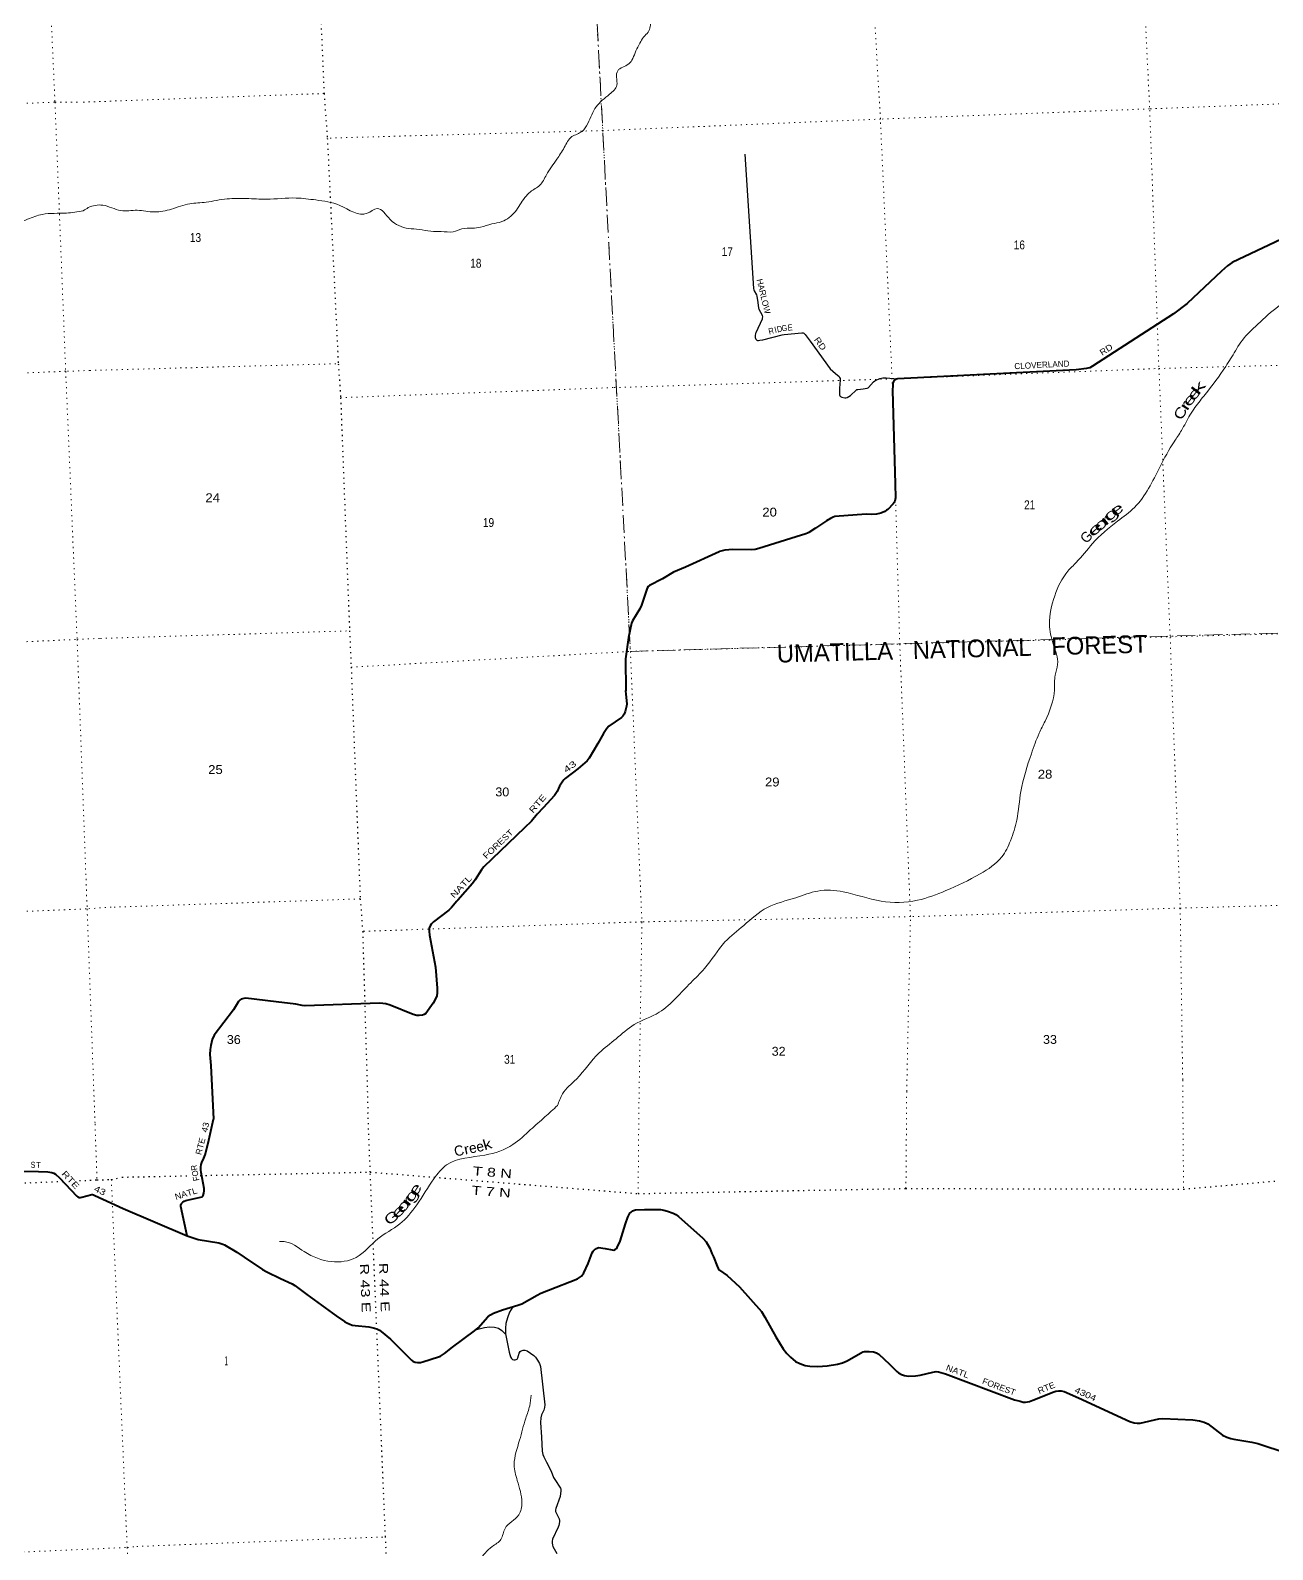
# Model space of a CAD drawing. Header units: feet. Extents: x 757852 to 1040949, y -536576 to -344549.
# Drawn here: x 919368 to 943844, y -493534 to -463597 of the extents above; entities that cross this region are included whole.
import ezdxf
from ezdxf.enums import TextEntityAlignment as Align

# ---------------------------------------------------------------- set-up
doc = ezdxf.new("R2010")
doc.units = ezdxf.units.FT
doc.header["$LTSCALE"] = 70
doc.linetypes.add('DOT_DASHED', pattern=[7.7, 5, -1.2, 0.3, -1.2])
doc.linetypes.add('DOTTED', pattern=[1.5, 0.3, -1.2])
for name, color, linetype, lineweight in [('26', 7, 'Continuous', 40), ('29', 7, 'Continuous', 25), ('39', 7, 'Continuous', 13), ('44', 7, 'DOT_DASHED', 13), ('6', 7, 'DOTTED', 25), ('7', 7, 'DOTTED', 13)]:
    doc.layers.add(name, color=color, linetype=linetype, lineweight=lineweight)
for name, color, linetype in [('27', 7, 'Continuous'), ('30', 7, 'Continuous'), ('41', 7, 'Continuous')]:
    doc.layers.add(name, color=color, linetype=linetype)

msp = doc.modelspace()

# ---------------------------------------------------------------- linework, layer by layer
at = {"layer": '26'}
msp.add_line((921197.19, -486812.44), (922454.05, -487352.04), dxfattribs=at)
for points in [[(945100.76, -467198.48), (943045.19, -468167.9), (942952.83, -468236.84), (942835.51, -468344.67), (942161.28, -468978.69), (941890.12, -469181.34), (940298.08, -470215.55), (940244.85, -470243.28), (940204.7, -470255.33), (940176.6, -470261.36), (939976.86, -470283.13), (936451.54, -470461.23), (936426.31, -470466.84), (936414.53, -470473.48), (936395.33, -470489.35), (936383.11, -470503.71), (936374.35, -470518.83), (936369.12, -470534.83), (936362.87, -470559.94), (936359.19, -470589.79), (936357.53, -470689.77), (936405.38, -472533.31)], [(936405.38, -472533.31), (936412.52, -472808.35), (936400.33, -472870.76), (936388.29, -472896.87), (936369.68, -472924.04), (936260.61, -473039.65), (936239.73, -473053.56), (936201.58, -473077.67), (936126.08, -473107.82), (936038.97, -473127.89), (935936.19, -473135.44), (935834.2, -473131.9), (935220.85, -473178.37), (935182.74, -473189.15), (935132.56, -473213.26), (935052.64, -473261.57), (934837.96, -473404.36), (934708.96, -473488.46), (934682.86, -473504.53), (934648.49, -473516.29), (934457.52, -473576.06), (933721.49, -473806.32), (933650.97, -473823.92), (933571.65, -473830.76), (933206.24, -473827.36), (933052.72, -473839.99), (932998.51, -473850.03), (932944.44, -473867.11), (932938.48, -473869.29), (932276.84, -474173.67), (932042.9, -474274.85), (931821.81, -474403.77), (931565.1, -474533.01), (931541.06, -474552.49), (931520.93, -474585.24), (931492.21, -474668.36), (931410.52, -474924.72), (931377.23, -474996.96), (931231.4, -475230.1), (931212.77, -475279.27), (931152.63, -475561.66), (931096.51, -475982.92), (931098.49, -476609.28), (931096.49, -476609.34), (931098.33, -476675.37), (931118.04, -476869.72), (931116.4, -476914.42), (931086.28, -477016.87), (931068.22, -477071.11), (931040.11, -477111.28), (931013.35, -477137.79), (930767.4, -477309.59), (930728.94, -477350.33), (930663.14, -477453.17), (930548.41, -477651.27), (930378.07, -477939.33), (930336.46, -477990.12), (930157.22, -478146.54), (929906.84, -478339.65), (929880.74, -478363.76), (929857.13, -478390.19), (929795.85, -478492.36), (929749.24, -478591.75), (929694.64, -478671.99), (929468.93, -478919.5), (929351.74, -479039.71), (929241.5, -479177.1), (929106.93, -479313.53), (928302.79, -480077.25), (928253.51, -480137.48), (928134.15, -480332.37), (928078.69, -480409.61), (927789, -480735.27), (927771.23, -480754.72)], [(927771.23, -480754.72), (927667.38, -480879.76), (927609.97, -480931.23), (927311.61, -481164.79), (927261.85, -481211.21), (927245.79, -481239.34), (927226.89, -481289.73), (927223.71, -481345.8), (927230.81, -481426.14), (927353.41, -482059.03), (927383.36, -482471.75), (927381.3, -482562.12), (927373.27, -482620.37), (927345.16, -482690.68), (927305.56, -482767.15), (927160.47, -482967.89), (927129.36, -482991.13), (927094.22, -483002.04), (927029.98, -483006.06), (926979.79, -483006.06), (926910.52, -482989.48), (926455.68, -482807.98), (926371.5, -482779.07), (926315.28, -482769.02), (926249.79, -482767.8), (924782.03, -482820.61), (924720.28, -482810.2), (924598.31, -482783.8), (924208.69, -482740.86)], [(924208.69, -482740.86), (923612.1, -482669.58), (923575.41, -482671.06), (923523.77, -482685.65), (923499.68, -482699.71), (923466.83, -482734.46), (923468.84, -482734.4), (923367.17, -482897.98), (922986.06, -483394.96), (922948.6, -483484.15), (922921.64, -483597.62), (922908.45, -483681.01), (922906.67, -483774.73), (922923.11, -483997.12), (922973.74, -485054.04)], [(922454.05, -487352.04), (922333.05, -486775.52), (922329.9, -486749.73), (922335.28, -486732.22), (922346.05, -486712.02), (922355.97, -486700.41), (922372.97, -486685.09), (922397.19, -486670.27), (922428.15, -486656.81), (922456.15, -486648.09), (922750.37, -486579.58), (922765.97, -486567.92), (922772.7, -486553.11), (922785.48, -486509.34), (922792.88, -486461.53), (922791.8, -486419.51), (922730.37, -486105.44), (922726.26, -486048.77), (922726.26, -485996.24), (922731.64, -485946.42), (922744.15, -485908.46), (922786.83, -485817.13), (922811.79, -485751.29), (922872.4, -485522.27), (922973.74, -485054.04)], [(919208.23, -486076.96), (919529.22, -486084.71), (919710.52, -486088.88), (919792.4, -486102.35), (919832.4, -486117.16), (919864.2, -486138.37), (919942.09, -486207.93), (920280.3, -486568.38), (920304.94, -486584.68), (920330.55, -486592.63), (920354.84, -486593.08), (920383.2, -486589.16), (920575.92, -486534.8), (920591.55, -486535.63), (920611.86, -486542.7), (920636.64, -486552.92), (920795.33, -486626.1), (921197.19, -486812.44)], [(931094.26, -487114.59), (931136.68, -486981.97), (931157.11, -486941.65), (931181.34, -486906.63), (931205.56, -486882.39), (931231.9, -486859.71), (931289.01, -486839.3), (931467.52, -486829.75), (931784.91, -486834.42), (931848.91, -486841.99), (931918.9, -486863.54), (932035.99, -486902.6), (932087.13, -486932.23), (932137.84, -486967.86), (932617.42, -487398.19), (932684.98, -487469.9), (932754.7, -487594.82), (932796.74, -487698.43)], [(922454.05, -487352.04), (922673.51, -487422.55), (923081.61, -487489.75), (923138.73, -487505.17), (923161.02, -487514), (923191.98, -487530.16), (923436.98, -487674.99), (923583.42, -487772.89)], [(927683.9, -489547.07), (928121.59, -489223.31), (928192.05, -489162.41), (928382.82, -488943.75), (928431.62, -488909.23), (928490.84, -488876.91), (928668.24, -488809.48), (928971.34, -488719.34), (929048.53, -488687.25), (929350.64, -488520.2), (929423.57, -488482.31), (929575.38, -488422.56), (930148.17, -488200.03), (930190.74, -488172.56), (930228.42, -488142.93), (930271.61, -488080.59), (930360.04, -487892.49), (930435.68, -487686.88), (930455.88, -487651.38), (930482.8, -487624.44), (930523.18, -487597.51), (930561.8, -487583.37), (930690.9, -487597.97), (930828.6, -487626.24), (930862.35, -487629.83), (930889.27, -487621.75), (930913.49, -487602.9), (930929.12, -487581.93), (930985.92, -487453.27), (931094.26, -487114.59)], [(923583.42, -487772.89), (923938.96, -488010.59), (924024.41, -488057.41), (924297.93, -488191.87), (924524.42, -488297.81), (924576.71, -488328.44), (924813.01, -488504.87), (925395.79, -488926.22)], [(932796.74, -487698.43), (932829.99, -487766.42), (932897.37, -487950.36), (932917.56, -487994.79), (932945.42, -488028.11), (933098.44, -488133.9), (933338.6, -488354.26), (933770.76, -488843.11), (933840.86, -488950.97), (934058.72, -489340.04), (934202.91, -489574.52), (934275.59, -489671.48), (934342.88, -489738.82), (934446.52, -489823.66), (934525.93, -489865.41), (934630.91, -489903.12), (934723.64, -489921.29), (934885.29, -489926.01), (935064.65, -489914.95), (935270.22, -489877.53), (935367.12, -489853.29), (935459.98, -489816.13), (935722.6, -489664.78), (935768.21, -489637.81), (935803.2, -489629.73), (935897.68, -489627.34), (935983.55, -489637.81), (936037.39, -489653.97), (936084.75, -489683.6), (936297.76, -489879.05), (936439.82, -490024.33), (936474.81, -490048.57), (936529.14, -490081.74), (936593.25, -490105.13), (936663.24, -490115.91), (936807.46, -490112.11), (936902.81, -490097.05), (937151.53, -490035.49), (937217.76, -490027.02), (937263.52, -490029.71), (937399.87, -490069.12), (938760.17, -490579.19), (938870.13, -490610.45), (938929.76, -490627.67), (938975.52, -490630.36), (939050.89, -490614.2), (939120.2, -490589.9), (939530.69, -490422.3), (939573.1, -490409.5), (939626.94, -490404.11), (939678.09, -490404.11), (939739.36, -490419.53), (940017.63, -490544.09), (941028.94, -491008.55), (941116.86, -491035.72), (941178.78, -491043.8), (941235.03, -491039.95), (941604.08, -490954.91), (941680.79, -490947.03), (942270.15, -490974.31), (942406.25, -490998.01), (942497.77, -491019.56), (942568.69, -491055.94), (942859.12, -491278.19), (942943.27, -491319.89), (943021.33, -491341.43), (943077.17, -491355.19), (943437.09, -491416.19), (943554.32, -491443.79), (944128.81, -491633.56)], [(925395.79, -488926.22), (925554.31, -489040.83), (925600.48, -489066.12), (925650.28, -489087.67), (925710.84, -489107.87), (925764.34, -489118.16), (926034.56, -489146.86), (926094.43, -489156.35), (926146.92, -489168.47), (926191.34, -489183.29), (926248.01, -489210.02), (926282.86, -489234.46), (926460.27, -489387.47), (926879.29, -489802.72), (926912.08, -489825.01), (926951.12, -489838.48), (926998.22, -489846.56), (927031.87, -489847.91), (927053.65, -489843.47), (927099.17, -489833.09), (927408.73, -489734.78), (927446.41, -489718.62), (927469.42, -489705.72), (927528.51, -489666.1), (927683.9, -489547.07)]]:
    msp.add_lwpolyline(points, dxfattribs=at)
at = {"layer": '29'}
for points in [[(933448.42, -466037.34), (933617.75, -468682.19), (933621.99, -468707.58), (933630.87, -468731.96), (933673.94, -468810.36), (933682.91, -468836.15), (933701.41, -468959.76), (933716.24, -469069.1), (933721.07, -469086.03), (933726.65, -469103.16), (933780.34, -469197.24), (933788.14, -469217.82), (933791.46, -469239.59), (933789.65, -469265.59), (933783.48, -469285.38), (933661.27, -469558.18), (933657.04, -469571.48), (933649.94, -469607.82), (933647.97, -469624.68), (933647.97, -469646.45), (933654.02, -469666.4), (933664.29, -469684.53), (933681.38, -469698.8), (933696.91, -469705.09), (933716.25, -469705.69), (933742.83, -469703.28), (933799.95, -469691.93), (934180.86, -469599.29), (934221.35, -469592.37), (934570.62, -469559.97), (934593.52, -469559.39), (934609.23, -469565.44), (934621.31, -469575.11), (934636.12, -469589.38), (934735.41, -469719.7), (935129.55, -470269.21), (935231.43, -470359.31), (935301.02, -470420.28), (935313.1, -470436), (935323.41, -470453.83), (935326.39, -470475.9), (935325.18, -470491.62), (935312.15, -470646.87), (935312.83, -470779.24), (935319.14, -470797.53), (935328.2, -470808.41), (935358.78, -470825.5), (935413.39, -470838.64), (935433.94, -470838.64), (935463.64, -470829.22), (935491.94, -470814.46), (935526.64, -470788.52), (935637.77, -470685.66), (935655.07, -470674.2), (935670.78, -470671.78), (935777.83, -470659.84), (935855.9, -470646.61), (935872.57, -470640.34), (935881.03, -470631.88), (935982.34, -470521.05), (936009.12, -470502.5), (936049, -470480.74), (936077.7, -470468.04), (936106.97, -470457.76), (936135.1, -470449.91), (936163.19, -470444.46), (936205.08, -470441.69), (936231.16, -470442.05), (936451.54, -470461.23)], [(928875.68, -488747.79), (928808.93, -488854.06), (928766.32, -488965.95), (928738.84, -489080.84), (928727.16, -489167.8), (928728.98, -489279.82), (928799.54, -489645.12), (928828.8, -489737.83), (928845.16, -489765.88), (928868.38, -489784.29), (928891.89, -489796.27), (928917.59, -489796.27), (928956.29, -489778.52), (928971.33, -489756.53), (928996.32, -489660.71), (929018.06, -489627.94), (929036.75, -489613.91), (929076.48, -489602.22), (929108.52, -489603.85), (929155.92, -489618.59), (929286.37, -489710.33), (929319.48, -489740.16), (929361.53, -489800.95), (929396.58, -489864.08), (929415.93, -489926.97), (929502.9, -490682.38), (929499.65, -490736.09), (929484.21, -490782.91), (929440.38, -490876.75), (929424.63, -490934.89), (929417.64, -491031.86), (929439.48, -491319.17), (929451.5, -491596.55), (929463.02, -491656.46), (929481.88, -491706.44), (929534.4, -491811.53), (929628.46, -491985.66), (929674.64, -492110.91), (929698.32, -492154.81), (929812.11, -492320.08), (929819.51, -492340.03), (929821.84, -492377.44), (929803.71, -492484.59), (929720.21, -492725.81), (929715.53, -492751.53), (929717.77, -492782.53), (929784.68, -492923.78), (929794.97, -492957.27), (929794.97, -492987.67), (929779.8, -493057.81), (929766.35, -493090.71), (929658.3, -493327.55), (929651.29, -493364.09), (929648.95, -493401.5), (929653.62, -493448.26), (929665.36, -493475.37), (929737.74, -493607.24)], [(928160.36, -489198.74), (928313.59, -489155.66), (928415.93, -489143.11), (928509.85, -489148.64), (928593.12, -489171.55), (928659.39, -489214.11), (928729.07, -489285.25)]]:
    msp.add_lwpolyline(points, dxfattribs=at)
at = {"layer": '39'}
for points in [[(934571.24, -459658.4), (934251.4, -459745.98), (933859.39, -459983.22), (933594.74, -460191.08), (933477.53, -460368.72), (933321.03, -460568.09), (933168.77, -460821.52), (932973.75, -461012.44), (932855.1, -461252.43), (932720.84, -461406.67), (932574.93, -461667.88), (932528.54, -461711.99), (932390.26, -461914.62), (932116.55, -462243.41), (932002.92, -462459.08), (931941.54, -462578.16), (931932.15, -462691.06), (931878.98, -462765.6), (931792.97, -462823.41), (931704.41, -463013.93), (931601.32, -463193), (931589.65, -463396.42), (931539.18, -463633.59), (931450.66, -463727.66), (931377.41, -463851.25), (931299.15, -463999.15), (931237.18, -464152.41), (931157.17, -464258.19), (930939.77, -464393.77), (930916.83, -464519.3), (930923.39, -464677.75), (930780.02, -464854.47), (930517.03, -465102.45), (930349.8, -465430.85), (930237.85, -465590.19), (930039.1, -465690.84), (929887.19, -465904.08), (929738.12, -466137.3), (929535.79, -466443.04), (929403.69, -466649.43), (929220.13, -466777.58), (929108.37, -466892.71), (928916.99, -467171.88), (928659.79, -467365.37), (928458.8, -467411.86), (928238.32, -467473.23), (928082.46, -467493.74), (927872.2, -467510.48), (927699.61, -467563.84), (927464.45, -467561.52), (927257.28, -467556.03), (927030.73, -467519.19), (926818.97, -467499.83), (926458.01, -467321.88), (926198, -467107.61), (926007.02, -467201.91), (925466.12, -467045.48), (924991.56, -466938.54), (924604.23, -466900.33), (924020.57, -466924.49), (923622.12, -466908.83), (923242.8, -466918.5), (923033.03, -466947.28), (922831.62, -466983.74), (922507.36, -467013.24), (922148.06, -467118.53), (921810.85, -467174.68), (921471.98, -467142.49), (921148.65, -467145.83), (920792.76, -467042.02), (920509.45, -467089.91), (920410.89, -467153.01)], [(920410.89, -467153.01), (920076.63, -467196.6), (919602.08, -467222.83), (919311.19, -467319.57), (918593.28, -467802.05), (918476.96, -468037.98), (918394.67, -468459.24), (918303.67, -469051.6), (918244.7, -469688.8), (918295.31, -470307.26), (918348.12, -470883.46), (918572.03, -471424.25), (918904.05, -471912.23), (919130.61, -472233.98), (919172.41, -472553.56), (919150.14, -472970.26), (919026.25, -473497.75), (918782.07, -474028.34), (918601.21, -474256.97), (917805.54, -474845.19), (917467.57, -475014.24), (916969.76, -475059.53), (916806.34, -475086.58), (916622.08, -475142.63), (916265.28, -475200), (915753.84, -475302.11), (914937.71, -475413.18), (914071.98, -475584.61), (913694.03, -475757.37), (913176.86, -476146.94), (912539.89, -476597.85), (911895.08, -477193.71), (911025.9, -477939.71), (910464.17, -478413.53), (910304.11, -478518.76)], [(952220.16, -468016.7), (952014.51, -468158.76), (951903.53, -468147.28), (951702.78, -468199.79), (951376.77, -468235.38), (951047.61, -468146.54), (950728.31, -468101.49), (950625.84, -468149.93), (950395.86, -468127.3), (950160.38, -468068.74), (950021.42, -468012.2), (949598.94, -468144.22), (949284.38, -468165.27), (949028.88, -468254.21), (948683.17, -468493.55), (948508.05, -468631.4), (948051.24, -469001.92), (947877.62, -469127.65), (947243.27, -469334.74), (946774.76, -469422.45), (946547.38, -469365.56), (946305.57, -469250.99), (945901.03, -468894.02), (945433.54, -468618.01), (945004.43, -468541.34), (944613.21, -468651.97), (944411.21, -468722.62), (944240.94, -468832.13), (943905.42, -469075.07), (943506.19, -469429.15), (943217.7, -469740.47), (943110.27, -469911.68), (942920.06, -470218.93), (942516.92, -470770.07), (942314.61, -471027.59), (942216.29, -471176.32), (942048.06, -471480.65), (941904.51, -471701.58), (941621.81, -472201.53), (941124.26, -472995.68), (940789.9, -473266.7), (940293.95, -473711.17), (939973.78, -474082.07), (939810.01, -474251.6), (939550.97, -474740.52), (939447.52, -475299.35), (939519.86, -475688.15), (939608.82, -476090.33), (939559.37, -476303.35), (939545.16, -476591.26), (939359.88, -477211.74), (939244.98, -477445.55), (939090.93, -477849.76), (938884.55, -478591.67), (938801.56, -479159.7), (938679.68, -479564.58), (938508.02, -479883.11), (938079.88, -480218.29), (937406.38, -480547.56), (936845.66, -480737.53), (936131.14, -480755.05), (935384.25, -480572.99), (934883.26, -480555.55), (934450.75, -480687.98), (933892.11, -480879.88), (933422.52, -481232.85), (933054.3, -481559.52), (932652.01, -482082.5), (932380.33, -482362.98), (932091.34, -482662.26), (931757.48, -482945.32), (931263.27, -483188.8), (930907.18, -483468.76), (930575.08, -483745.71), (930126.24, -484260.57), (929853.05, -484553.17), (929753.52, -484783.16)], [(929753.52, -484783.16), (929506.53, -485007.1), (929225.08, -485258.39), (928876.63, -485551.86), (928324.57, -485759.45), (927569.14, -485953.33), (927318.49, -486225.71), (926981.02, -486741.32), (926645.18, -487116.58), (926214.37, -487410.6), (925785.82, -487776.71), (925300.12, -487857.96), (924765.56, -487662.12), (924369.56, -487463.98), (924273.15, -487464.97)], [(921544.9, -495553.54), (921613.77, -495314.87), (921691.8, -495176.14), (921897.61, -495075.53), (922180.51, -495062.72), (922553.93, -494988.97), (922863.17, -494790.93), (923121.98, -494586.45), (923492.95, -494434.6), (923921.82, -494463.35), (924283.57, -494594.41), (924445.72, -494639.48), (924652.09, -494621.03), (925000.73, -494526), (925435.74, -494494.43), (925577.76, -494473.98), (925754.71, -494606.78), (925928.03, -494623.44), (926191.61, -494763.57), (926543.83, -494782.68), (926893.84, -494667.56), (927140.49, -494716.01), (927470.56, -494605.52), (927711.55, -494345.47), (928014.84, -494085.48), (928219.45, -493754.4), (928465.84, -493474.13), (928638.22, -493332.46), (928719.82, -493115.45), (928990.8, -492850.46), (929051.46, -492606.03), (928961.5, -492171.86), (928901.53, -491861.04), (929006.97, -491378.7), (929128.03, -490945.98), (929206.69, -490699), (929236.36, -490491.62)]]:
    msp.add_spline(points, degree=3, dxfattribs=at)
at = {"layer": '44'}
msp.add_lwpolyline([(919938.01, -455263.08), (930078.49, -454850.92), (930078.49, -454850.92), (931190.57, -475833.61), (949808.95, -475306.94), (949934.67, -477951.66), (952627.2, -477829.48)], dxfattribs=at)
at = {"layer": '6'}
msp.add_line((921172.49, -486193.49), (922513.91, -486166.31), dxfattribs=at)
for points in [[(924185.25, -439270.83), (924367.91, -444504.62), (924546.71, -449765.87), (924751.77, -455071.9), (924975.36, -460622.19), (925153.88, -464840.21), (925218.39, -465719.6), (925434.45, -470165.12), (925480.22, -470834.31), (925656.29, -475430.17), (925687.92, -476146.16), (925866.75, -480711.76), (925915.29, -481350.7), (926019.13, -484932.05)], [(927655.91, -523423.37), (927475.82, -519588.61), (927273.66, -514355.31), (927073.76, -509194.1), (927063.85, -509070.14), (926851.03, -503881.26), (926835.78, -503458.8), (926622.78, -498622.04), (926601.63, -498120.51), (926364.22, -493282.93), (926064.63, -486094.33), (926019.13, -484932.05)], [(922715.44, -486162.22), (926064.63, -486094.33), (931342.08, -486517.47), (936619.21, -486417.46), (942088.72, -486429.73), (947747.1, -485929), (952955.34, -485776.84)], [(905075.47, -486801.76), (910140.7, -486635.93), (910401.29, -486666.17), (915373.57, -486464.09), (915690.08, -486454.81), (920043.1, -486274.57)], [(920332.69, -486262.58), (920680.27, -486248.19), (920962.79, -486241.91), (921172.49, -486193.49)]]:
    msp.add_lwpolyline(points, dxfattribs=at)
at = {"layer": '7'}
for p, q in [((925153.88, -464840.21), (920327.18, -465014.03)), ((920538.08, -470298.02), (925434.45, -470165.12)), ((920748.79, -475577.36), (925656.29, -475430.17)), ((925866.75, -480711.76), (920960.21, -480874.82)), ((942072.62, -484282.33), (942088.72, -486429.73)), ((936634.17, -484503.69), (936619.21, -486417.46)), ((931358.89, -484717.18), (931342.08, -486517.47)), ((920641.87, -485147.17), (920680.27, -486248.19)), ((921462.96, -493471.48), (926364.22, -493282.93))]:
    msp.add_line(p, q, dxfattribs=at)
for points in [[(936634.17, -484503.69), (936708.35, -481060.67), (936498.15, -475697.76), (936346.89, -470470.1), (936116.36, -465342.85), (935805.55, -459966.96), (935316.96, -454712.95), (935121.46, -449404.61), (934981.59, -444178.37), (934762.55, -438843.99)], [(940187.08, -438623.21), (940170.91, -438781.76), (940307.07, -443529.97), (940315.85, -444082.14), (940494.59, -448985.31), (940493.6, -449204.35), (940665.12, -454515.69), (941162.66, -459743.21), (941423.23, -465167.39), (941603.75, -470259.35), (941825.27, -475553.96), (942023.57, -480892.91), (942072.62, -484282.33)], [(929365.36, -439062.4), (929595.76, -444339.01), (929817.34, -449598.04), (930078.49, -454850.92), (930353.93, -460108.73), (930644.27, -465568.31), (930914.9, -470633.62), (931190.57, -475833.61), (931416.63, -481165.18), (931358.89, -484717.18)], [(919662.88, -460779.04), (919852.42, -465010.87), (920063.85, -470314.31), (920288.43, -475597.1), (920486.18, -480909.15), (920641.87, -485147.17)], [(952083.27, -464655.91), (946806.24, -464938.55), (941420.22, -465143.41), (936116.44, -465344.86), (930646.58, -465570.63), (925218.39, -465719.6)], [(888607.96, -466264.07), (888655.59, -466254.83), (893873.75, -465968.38), (898649.53, -465803.19), (903976.59, -465622.57), (909320.2, -465423.03), (914574.99, -465225.54), (919852.42, -465010.87), (920327.18, -465014.03)], [(925480.22, -470834.31), (930872.5, -470635.22), (936365.43, -470463.14), (941603.75, -470259.35), (946908.1, -470120.16), (952305.58, -469928.52)], [(920538.08, -470298.02), (920063.85, -470314.31), (914776.48, -470531.4), (909457.86, -470721.71), (904175.11, -470952.66), (898870.25, -471136.36), (894092.39, -471299.62), (888811.1, -471535.59)], [(925687.92, -476146.16), (931190.57, -475833.61), (936498.15, -475688.49), (941825.27, -475547), (947100.77, -475404.35), (952518.84, -475205.17)], [(902264.29, -476326.41), (904361.8, -476241.08), (909725.56, -476028.2), (914994.26, -475842.6), (920288.43, -475597.1), (920748.79, -475577.36)], [(952736.32, -480472.2), (947291.49, -480747.19), (942023.57, -480892.91), (936708.35, -481060.67), (931412.53, -481163.34), (925915.29, -481350.7)], [(920960.21, -480874.82), (920470.06, -480907.82), (915180.7, -481125), (909936.36, -481333.11), (904567.9, -481560.81), (903994.84, -481578.64)], [(920962.79, -486241.91), (921274.73, -493490.56), (921479.12, -498809.5), (921693.41, -504018.25), (921873.94, -509330.71), (922048.06, -514627.1), (922331.11, -519961.79), (922536.47, -525178.33), (922727.15, -529943.6)], [(895026.75, -494535.72), (900077.2, -494327.21), (905358.75, -494142.16), (910683.66, -493931.74), (915974.51, -493722.33), (921279.34, -493490.78), (921462.96, -493471.48)]]:
    msp.add_lwpolyline(points, dxfattribs=at)

# ---------------------------------------------------------------- texts
at = {"layer": '27'}
for s, rotation, width, p in [('RD', 33.008, 1.15, (940485.71, -470010.19)), ('43', 37.642, 1.5, (929927.96, -478234.96)), ('RTE', 49.257, 1.3, (929272.52, -479030.74)), ('FOREST', 43.523, 1.15, (928353.37, -479932.68)), ('NATL', 47.584, 1.3, (927719.55, -480707.5)), ('43', 77.788, 1.1, (922852.84, -485319.43)), ('RTE', 75.177, 1.05, (922732.89, -485763.86)), ('FOR', 101.067, 0.95, (922700.83, -486257.89)), ('NATL', 339.446, 1.15, (937395.41, -489994.96)), ('FOREST', 339.446, 1.05, (938111.94, -490260.28)), ('RTE', 22.21, 1.1, (939245.24, -490467.1)), ('4304', 335.886, 1.25, (939928.56, -490432.19))]:
    msp.add_text(s, height=120, rotation=rotation, dxfattribs=dict(at, width=width)).set_placement(p)
msp.add_text('CLOVERLAND', height=120, rotation=2.892, dxfattribs=at).set_placement((938758.61, -470274.59))
for s, rotation, width, p in [('S', 358.617, 0.7, (919418.19, -486011.71)), ('T', 358.617, 0.85, (919526.78, -486014.63)), ('RTE', 313.177, 1.3, (920115.85, -486288.79)), ('43', 335.243, 1.3, (920714.07, -486511.55)), ('NATL', 17.298, 1.1, (922451.34, -486576.29))]:
    msp.add_text(s, height=120, rotation=rotation, dxfattribs=dict(at, width=width)).set_placement(p, align=Align.CENTER)
at = {"layer": '30'}
for s, rotation, p in [('HARLOW', 283.663, (933757.68, -468851.54)), ('I', 13.669, (934063.48, -469554.31))]:
    msp.add_text(s, height=120, rotation=rotation, dxfattribs=at).set_placement(p, align=Align.CENTER)
for s, rotation, width, p in [('G', 5.3, 0.7, (934228.92, -469521.37)), ('E', 5.3, 0.8, (934342.34, -469510.84)), ('R', 13.669, 0.9, (933978.56, -469577.04)), ('D', 12.669, 0.85, (934141.99, -469537.94)), ('RD', 305.65, 1.2, (934883.16, -469805.58))]:
    msp.add_text(s, height=120, rotation=rotation, dxfattribs=dict(at, width=width)).set_placement(p, align=Align.CENTER)
at = {"layer": '41'}
for s, rotation, width, p in [('k', 51.743, 2, (942459.63, -470701.04)), ('r', 57.952, 1.75, (942201.34, -471042.35)), ('e', 51.95, 1.75, (942281.25, -470932.18)), ('e', 51.95, 1.75, (942371.58, -470814.7)), ('C', 61.11, 1.3, (942113.06, -471184.39)), ('e', 37.004, 1.7, (940833.34, -473113.5)), ('e', 43.949, 2, (940409.28, -473493.06)), ('o', 41.902, 1.9, (940515.45, -473405.25)), ('r', 40.807, 2.05, (940618.85, -473311.57)), ('g', 40.807, 2, (940721.34, -473199.23)), ('k', 16.511, 1.25, (928398.45, -485641.46)), ('r', 12.441, 1.15, (927984.23, -485738.82)), ('g', 54.776, 1.8, (926953.27, -486607.25)), ('e', 57.089, 1.6, (927031.64, -486488.07)), ('e', 45.611, 2, (926688.88, -486931.33)), ('o', 49.575, 1.85, (926782.21, -486825.45)), ('r', 52.499, 1.95, (926869.27, -486718.34)), ('G', 37.292, 1.4, (926544.93, -487069.09))]:
    msp.add_text(s, height=200, rotation=rotation, dxfattribs=dict(at, width=width)).set_placement(p, align=Align.CENTER)
for s, rotation, p in [('G', 47.193, (940247.56, -473645.23)), ('C', 13.448, (927836.68, -485768.8)), ('e', 11.078, (928103.11, -485714.73)), ('e', 12.78, (928249.03, -485685.64))]:
    msp.add_text(s, height=200, rotation=rotation, dxfattribs=at).set_placement(p, align=Align.CENTER)
at = {"layer": '44'}
msp.add_text('UMATILLA   NATIONAL   FOREST', height=350, rotation=1.552, dxfattribs=at).set_placement((937733.35, -475956.83), align=Align.CENTER)
at = {"layer": '6', "width": 1.35}
for s, rotation, p in [('T 8 N', 355.416, (928078.6, -486155.49)), ('T 7 N', 355.416, (928054.88, -486534.96)), ('R 43 E', 272.386, (925859.67, -487900.75)), ('R 44 E', 272.386, (926234.41, -487886.33))]:
    msp.add_text(s, height=175, rotation=rotation, dxfattribs=at).set_placement(p)
at = {"layer": '7'}
for s, width, p in [('13', 0.85, (922510.36, -467766.06)), ('17', 0.85, (932989.76, -468044.39)), ('16', 0.85, (938743.06, -467912)), ('18', 0.85, (928034.35, -468273.31)), ('24', 1.1, (922816.93, -472893.5)), ('21', 0.85, (938947.65, -473032.34)), ('19', 0.85, (928283.89, -473382.5)), ('20', 1.1, (933790.41, -473176.68)), ('25', 1.1, (922871.44, -478250.65)), ('29', 1.1, (933841.67, -478495)), ('28', 1.1, (939217.73, -478340.79)), ('30', 1.05, (928529.61, -478690.76)), ('36', 1.05, (923239.38, -483570.08)), ('33', 1.05, (939320.77, -483567.93)), ('32', 1.05, (933974.83, -483801.89)), ('31', 0.85, (928701.39, -483959.9)), ('1', 0.4, (923194.93, -489900.34))]:
    msp.add_text(s, height=175, dxfattribs=dict(at, width=width)).set_placement(p)

doc.saveas('drawing.dxf')
